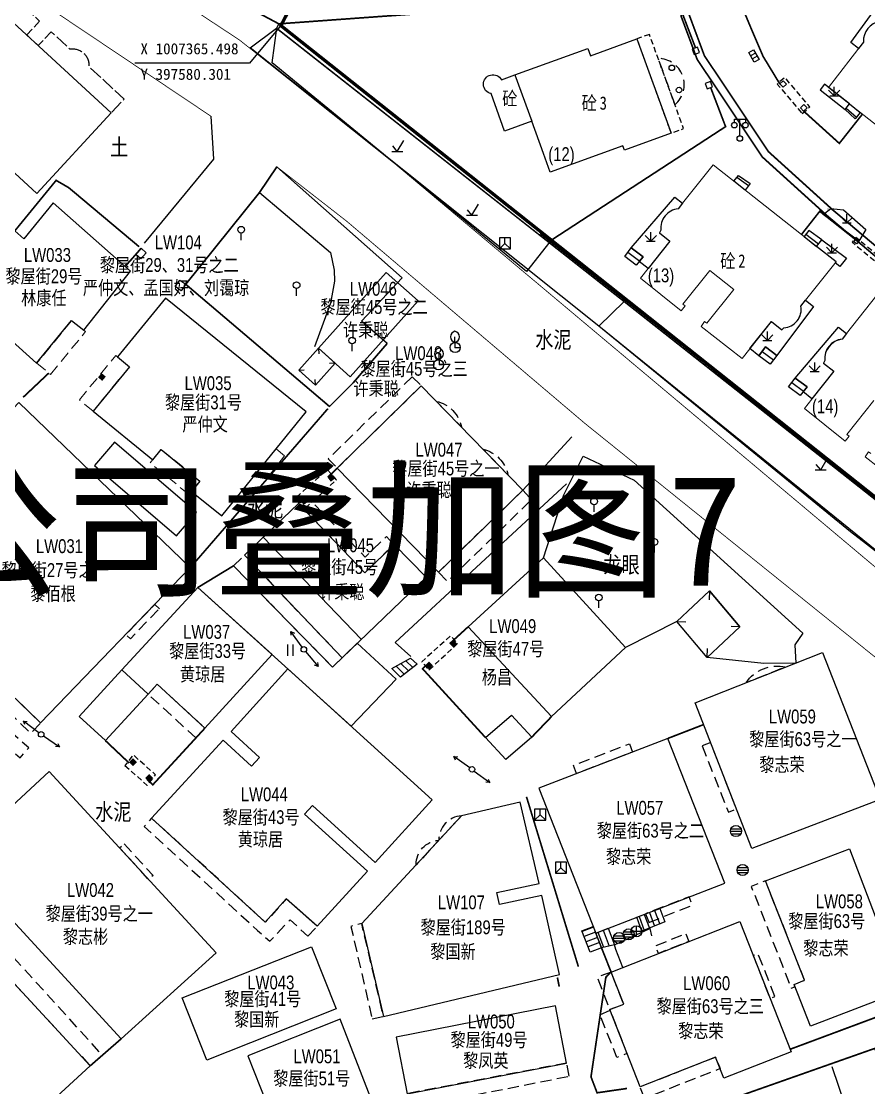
# Model space of a CAD drawing. Extents: x 396500 to 398250, y 1005980 to 1008200.
# Drawn here: x 397556.9 to 397633.3, y 1007269.7 to 1007365.9 of the extents above; entities that cross this region are included whole.
import ezdxf
from ezdxf.enums import TextEntityAlignment as Align

# ---------------------------------------------------------------- set-up
doc = ezdxf.new("R2010")
doc.units = 0
doc.header["$LTSCALE"] = 0.5
for name, pattern in [('X1', [5, 4, -1]), ('X32', [1.5, 1, -0.5]), ('X39', [3, 2.5, -0.5]), ('X5', [3, 2, -1])]:
    doc.linetypes.add(name, pattern=pattern)
doc.layers.get('0').update_dxf_attribs({"linetype": 'CONTINUOUS'})
doc.layers.add('ASSIST', color=7, linetype='CONTINUOUS', plot=False)
for name, color, linetype in [('DLDW', 11, 'CONTINUOUS'), ('DLSS', 4, 'CONTINUOUS'), ('DMTZ', 3, 'CONTINUOUS'), ('GXYZ', 2, 'CONTINUOUS'), ('JMD', 6, 'CONTINUOUS'), ('SXSS', 5, 'CONTINUOUS'), ('ZBTZ', 3, 'CONTINUOUS'), ('权属人', 160, 'CONTINUOUS'), ('用地红线', 1, 'CONTINUOUS'), ('编号', 90, 'CONTINUOUS'), ('门牌号', 1, 'CONTINUOUS')]:
    doc.layers.add(name, color=color, linetype=linetype)
doc.layers.add('绘图层', color=6, linetype='CONTINUOUS', lineweight=5)
doc.styles.add('正等线体', font='simhei.ttf')
doc.styles.add('等线体', font='simhei.ttf')
doc.styles.add('粗等线体', font='simhei.ttf')
doc.styles.add('细等线体', font='长等线体_0.TTF', dxfattribs={"width": 0.8})
doc.styles.add('黑体', font='simhei.ttf')
doc.linetypes.add('10422', pattern='A,2,[150,AAA.SHX,S=1,R=0,X=0,Y=1],2,[177,AAA.SHX,S=1,R=0,X=0,Y=0.8],1e-09', length=4)
doc.linetypes.add('1161', pattern='A,0,[149,AAA.SHX,S=0.15,R=0,X=0,Y=0],-1.6', length=1.6)
doc.linetypes.add('443', pattern='A,5,[169,AAA.SHX,S=0.83,R=0,X=0,Y=0],5', length=10)
doc.linetypes.add('444', pattern='A,4.5,[145,AAA.SHX,S=1,R=0,X=0,Y=1],4.5,-0.5,[146,AAA.SHX,S=1,R=0,X=0,Y=0],-0.5', length=10)
doc.linetypes.add('445', pattern='A,8,-0.5,[147,AAA.SHX,S=1,R=0,X=0,Y=0],-1.5', length=10)

# ---------------------------------------------------------------- blocks, each defined once
blk = doc.blocks.new('gc013b')
at = {"linetype": 'Continuous'}
blk.add_line((0.5, 0), (4, 0), dxfattribs=at)
at = {"linetype": 'Continuous', "flags": 128}
blk.add_lwpolyline([(3.39, 0.35), (4, 0), (3.39, -0.35)], dxfattribs=at)
blk = doc.blocks.new('gc170')
at = {"linetype": 'Continuous'}
blk.add_circle((0, 0), 0.5, dxfattribs=at)
blk = doc.blocks.new('gc124')
for p, q in [((-1, 1), (0, 0)), ((-0.8, 0), (0.8, 0)), ((0, 0), (0, 1.6)), ((0, 0), (1, 1))]:
    blk.add_line(p, q)
blk = doc.blocks.new('gc049')
for p, q in [((-1, 1), (-1, -1)), ((1, 1), (-1, 1)), ((-1, -1), (0, 0)), ((0, 0), (0, 1)), ((0, 0), (1, -1)), ((1, -1), (1, 1)), ((-1, -1), (1, -1))]:
    blk.add_line(p, q)
blk = doc.blocks.new('gc053')
for p, q in [((-1, 0), (1, 0)), ((-0.9, 0.43), (0.9, 0.43)), ((-0.88, -0.47), (0.88, -0.47))]:
    blk.add_line(p, q)
blk.add_circle((0, 0), 1)
blk = doc.blocks.new('gc043')
for p, q in [((-1, 0), (1, 0)), ((0, -1), (0, 1))]:
    blk.add_line(p, q)
blk.add_circle((0, 0), 1)
blk = doc.blocks.new('gc143')
for p, q in [((0, 1), (0, 2)), ((0, 1), (0, 0)), ((1, 0), (0, 0))]:
    blk.add_line(p, q)
for centre, start, end in [((0.225, 2), 102.68038, 257.31962), ((-0.225, 2), 282.68038, 77.31962)]:
    blk.add_arc(centre, 1.025, start, end)
blk = doc.blocks.new('gc097')
for p, q in [((-1, 2.9), (-1, 3.5)), ((-1, 3.5), (1, 3.5)), ((0, 0.5), (0, 3.5)), ((1, 3.5), (1, 2.9))]:
    blk.add_line(p, q)
for centre in [(-1, 2.4), (1, 2.4), (0, 0)]:
    blk.add_circle(centre, 0.5)
blk = doc.blocks.new('gc041')
for p, q in [((-1, 0.5), (1, 0.5)), ((-1, -0.5), (-1, 0.5)), ((-0.33, 0.5), (-0.33, -0.5)), ((0.33, 0.5), (0.33, -0.5)), ((1, 0.5), (1, -0.5)), ((1, -0.5), (-1, -0.5))]:
    blk.add_line(p, q)
blk = doc.blocks.new('gc325')
blk.add_line((0, 0), (0, 1.3))
blk.add_circle((0, 1.9), 0.6)
blk = doc.blocks.new('gc121')
for p, q in [((-0.5, -1), (-0.5, 1)), ((0.5, -1), (0.5, 1))]:
    blk.add_line(p, q)
blk = doc.blocks.new('gc123')
for p, q in [((0, 0), (1.2, 2)), ((-1, 0), (1, 0)), ((0, 0), (-0.8, 1))]:
    blk.add_line(p, q)
blk = doc.blocks.new('gc291')
blk.add_lwpolyline([(-0.5, -0.5), (0.5, -0.5), (0.5, 0.5), (-0.5, 0.5), (-0.5, -0.5)])
blk = doc.blocks.new('gc002')
at = {"const_width": 1}
blk.add_lwpolyline([(-0.5, 0), (0.5, 0)], dxfattribs=at)

msp = doc.modelspace()

# ---------------------------------------------------------------- linework, layer by layer
at = {"layer": 'ASSIST', "linetype": '1161', "flags": 128}
for points in [[(397611.244, 1007340.625), (397608.957, 1007338.398), (397577.521, 1007363.485), (397579.915, 1007365.279)], [(397639.407, 1007318.404), (397637.331, 1007315.43), (397608.957, 1007338.398), (397611.244, 1007340.625)]]:
    msp.add_lwpolyline(points, close=True, dxfattribs=at)
at = {"layer": 'ASSIST', "linetype": 'Continuous', "flags": 128}
for points in [[(397631.153, 1007357.926), (397631.545, 1007358.448), (397632.522, 1007357.67), (397632.068, 1007357.094)], [(397622.611, 1007351.251), (397622.151, 1007350.657), (397621.128, 1007351.463), (397621.551, 1007351.974)], [(397628.594, 1007345.584), (397629.058, 1007346.173), (397627.902, 1007347.035), (397627.472, 1007346.468)], [(397611.292, 1007344.668), (397611.869, 1007345.461), (397612.96, 1007344.663), (397612.338, 1007343.895)], [(397623.389, 1007335.733), (397623.979, 1007336.522), (397624.993, 1007335.766), (397624.417, 1007334.971)], [(397626.069, 1007332.92), (397626.648, 1007333.713), (397627.737, 1007332.915), (397627.115, 1007332.147)], [(397590.314, 1007307.523), (397591.993, 1007308.471), (397592.578, 1007307.917), (397591.089, 1007306.745)], [(397612.378, 1007285.097), (397614.448, 1007285.898), (397614.923, 1007284.673), (397612.848, 1007283.83)], [(397608.459, 1007284.262), (397609.2, 1007282.345), (397608.176, 1007281.956), (397607.434, 1007283.859)], [(397608.692, 1007283.67), (397609.802, 1007284.099), (397610.386, 1007282.593), (397609.2, 1007282.345)]]:
    msp.add_lwpolyline(points, close=True, dxfattribs=at)
at = {"layer": 'DLSS', "linetype": 'Continuous', "lineweight": 0, "const_width": 0.075, "flags": 128}
msp.add_lwpolyline([(397678.509, 1007283.78), (397638.371, 1007312.895), (397616.51, 1007331.266), (397590.666, 1007352.965), (397576.584, 1007364.19), (397554.719, 1007378.6, -0.302492), (397553.005, 1007387.883), (397556.97, 1007391.989)], format="xyb", dxfattribs=at)
at = {"layer": 'DLSS', "linetype": 'Continuous', "const_width": 0.075, "flags": 128}
for points, elevation in [([(397542.728, 1007379.8), (397544.261, 1007379.548), (397553.378, 1007371.148), (397573.992, 1007357.329)], 1.568), ([(397579.921, 1007352.779), (397586.23, 1007347.86), (397607.722, 1007329.613), (397659.803, 1007287.658), (397670.3, 1007280.876), (397674.502, 1007277.935)], 3.427)]:
    msp.add_lwpolyline(points, dxfattribs=dict(at, elevation=elevation))
at = {"layer": 'DMTZ', "linetype": '10422', "lineweight": 0}
msp.add_lwpolyline([(397680.243, 1007286.327), (397579.934, 1007365.27), (397580.119, 1007365.659)], dxfattribs=at)
at = {"layer": 'DMTZ', "linetype": '10422'}
msp.add_lwpolyline([(397592.009, 1007308.594), (397590.588, 1007309.858), (397606.044, 1007324.189)], dxfattribs=at)
at = {"layer": 'DMTZ', "linetype": '10422', "flags": 128}
msp.add_lwpolyline([(397611.136, 1007280.573), (397610.506, 1007282.173), (397610.386, 1007282.593), (397613.545, 1007284.07), (397613.718, 1007283.427)], dxfattribs=at)
at = {"layer": 'JMD', "linetype": 'Continuous'}
for p, q in [((397631.244, 1007358.048), (397632.174, 1007357.229)), ((397631.545, 1007358.448), (397632.522, 1007357.67)), ((397622.151, 1007350.657), (397621.128, 1007351.463)), ((397622.457, 1007351.053), (397621.41, 1007351.803)), ((397629.058, 1007346.173), (397627.902, 1007347.035)), ((397628.749, 1007345.781), (397627.615, 1007346.657)), ((397611.869, 1007345.461), (397612.96, 1007344.663)), ((397611.575, 1007345.057), (397612.643, 1007344.272)), ((397623.979, 1007336.522), (397624.993, 1007335.766)), ((397583.678, 1007336.41), (397583.705, 1007335.911)), ((397623.68, 1007336.122), (397624.701, 1007335.363)), ((397585.191, 1007335.057), (397584.692, 1007335.029)), ((397581.904, 1007334.427), (397582.404, 1007334.455)), ((397583.418, 1007333.074), (397583.39, 1007333.573)), ((397626.648, 1007333.713), (397627.737, 1007332.915)), ((397626.353, 1007333.309), (397627.421, 1007332.524)), ((397618.95, 1007314.531, 1.546), (397618.901, 1007313.733, 1.546)), ((397615.998, 1007311.771, 1.546), (397616.797, 1007311.723, 1.546)), ((397621.673, 1007311.277, 1.546), (397620.875, 1007311.326, 1.546)), ((397618.722, 1007308.517, 1.546), (397618.77, 1007309.315, 1.546)), ((397590.687, 1007307.733), (397591.42, 1007307.005)), ((397591.122, 1007307.979), (397591.806, 1007307.309)), ((397591.558, 1007308.225), (397592.192, 1007307.613)), ((397591.993, 1007308.471), (397592.578, 1007307.917)), ((397613.516, 1007285.537), (397613.988, 1007284.293)), ((397613.982, 1007285.718), (397614.456, 1007284.483)), ((397614.448, 1007285.898), (397614.923, 1007284.673)), ((397612.583, 1007285.176), (397613.054, 1007283.914)), ((397613.05, 1007285.357), (397613.521, 1007284.103)), ((397608.479, 1007284.21), (397607.454, 1007283.807)), ((397608.659, 1007283.744), (397607.634, 1007283.345)), ((397608.87, 1007283.738), (397609.389, 1007282.384)), ((397609.336, 1007283.919), (397609.887, 1007282.488)), ((397609.802, 1007284.099), (397610.386, 1007282.593)), ((397608.839, 1007283.278), (397607.815, 1007282.882)), ((397609.019, 1007282.811), (397607.996, 1007282.419)), ((397609.2, 1007282.345), (397608.176, 1007281.956))]:
    msp.add_line(p, q, dxfattribs=at)
at = {"layer": 'JMD', "color": 6, "linetype": '443', "const_width": 0.15, "flags": 128}
for points in [[(397621.412, 1007378.9), (397620.903, 1007376.59), (397621.146, 1007371.039), (397621.598, 1007368.705), (397622.078, 1007366.707), (397622.79, 1007365), (397623.767, 1007362.725), (397625.273, 1007360.242)], [(397580.119, 1007365.659), (397615.858, 1007368.252), (397616.794, 1007369.311), (397616.061, 1007376.823)], [(397617.677, 1007363.487), (397615.858, 1007368.252)], [(397577.631, 1007366.981), (397580.117, 1007365.659)], [(397604.514, 1007346.045), (397620.386, 1007356.39), (397619.038, 1007359.921)], [(397627.421, 1007357.789), (397630.639, 1007354.879), (397632.726, 1007357.525)], [(397567.516, 1007345.563), (397561.174, 1007350.886), (397560.037, 1007351.544), (397556.315, 1007346.99)], [(397632.094, 1007346.207), (397628.875, 1007348.756), (397627.226, 1007346.662)], [(397566.26, 1007343.781), (397567.712, 1007345.423)], [(397584.693, 1007331.146), (397571.719, 1007342.176)], [(397557.058, 1007331.976), (397559.387, 1007334.175)], [(397572.133, 1007316.619), (397584.538, 1007330.963)], [(397582.21, 1007322.722), (397581.878, 1007322.409)], [(397597.174, 1007311.282), (397595.524, 1007309.771)], [(397593.698, 1007308.106), (397593.076, 1007307.498), (397598.751, 1007301.29)], [(397602.925, 1007301.346), (397604.689, 1007303.184)], [(397568.211, 1007297.541), (397568.756, 1007297.041), (397573.453, 1007302.151)], [(397564.481, 1007301.021), (397566.612, 1007299.006)], [(397644.969, 1007297.052), (397645.27, 1007297.525), (397643.296, 1007299.346), (397638.274, 1007293.454), (397638.848, 1007277.903), (397626.196, 1007273.187)], [(397605.389, 1007278.842), (397605.225, 1007279.664)], [(397634.32, 1007272.2), (397633.826, 1007273.265), (397614.977, 1007266.624), (397615.514, 1007263.486)]]:
    msp.add_lwpolyline(points, dxfattribs=at)
at = {"layer": 'JMD', "linetype": 'X39', "flags": 128}
msp.add_lwpolyline([(397550.82, 1007370.724), (397551.973, 1007371.974), (397555.14, 1007369.051, -0.486579), (397556.867, 1007367.457), (397558.55, 1007365.904), (397557.397, 1007364.654), (397558.433, 1007363.698), (397559.586, 1007364.948), (397561.269, 1007363.394, -0.486579), (397562.996, 1007361.801), (397566.163, 1007358.878), (397565.01, 1007357.628)], format="xyb", dxfattribs=at)
at = {"layer": 'JMD', "linetype": 'Continuous', "flags": 128}
for points in [[(397558.296, 1007350.353), (397565.01, 1007357.628), (397550.82, 1007370.724), (397544.106, 1007363.449)], [(397627.433, 1007358.385), (397627.129, 1007358.096), (397627.421, 1007357.789), (397627.725, 1007358.078)], [(397558.284, 1007335.066), (397561.411, 1007338.893), (397562.524, 1007338.041), (397566.755, 1007343.342), (397559.786, 1007349.527), (397557.126, 1007346.273), (397556.302, 1007347.002), (397554.465, 1007344.754), (397555.29, 1007344.026), (397552.332, 1007340.404)], [(397631.933, 1007346.016), (397632.139, 1007346.261), (397632.384, 1007346.055), (397632.178, 1007345.81)], [(397574.961, 1007321.304), (397582.572, 1007330.663), (397569.908, 1007340.932), (397565.563, 1007335.622), (397566.645, 1007334.736), (397563.381, 1007330.745), (397568.754, 1007326.35), (397569.511, 1007327.281), (397572.995, 1007324.433), (397572.238, 1007323.501)], [(397565.308, 1007327.927), (397563.509, 1007325.835), (397570.881, 1007319.497), (397572.68, 1007321.589)], [(397593.391, 1007315.777), (397590.503, 1007318.695), (397587.864, 1007316.165), (397581.878, 1007322.409), (397577.01, 1007317.742), (397585.812, 1007308.497)], [(397611.355, 1007309.418), (397603.966, 1007317.518), (397597.174, 1007311.282), (397604.688, 1007303.183)], [(397573.453, 1007302.151), (397579.521, 1007308.778), (397572.827, 1007314.817), (397565.972, 1007307.397), (397568.332, 1007305.21), (397569.155, 1007306.1)], [(397589.54, 1007276.154), (397605.423, 1007279.932), (397603.808, 1007287.065), (397599.995, 1007286.246), (397599.765, 1007287.315), (397603.578, 1007288.134), (397601.883, 1007295.465), (397596.573, 1007294.237), (397587.585, 1007284.527)], [(397628.038, 1007275.265), (397626.555, 1007279.036), (397627.51, 1007279.411), (397623.983, 1007288.383), (397631.544, 1007291.274), (397636.437, 1007278.475)], [(397611.209, 1007277.25), (397610.067, 1007280.152), (397621.667, 1007284.719), (397626.288, 1007272.955), (397620.238, 1007270.578), (397619.488, 1007272.486), (397612.677, 1007269.811), (397609.937, 1007276.787)], [(397571.407, 1007277.828), (397583.047, 1007282.438), (397585.27, 1007276.823), (397573.63, 1007272.214)], [(397606.052, 1007271.945), (397605.041, 1007277.101), (397590.689, 1007274.285), (397591.689, 1007269.186)], [(397585.639, 1007275.894), (397577.325, 1007272.602), (397581.321, 1007262.509), (397589.598, 1007265.693)]]:
    msp.add_lwpolyline(points, close=True, dxfattribs=at)
at = {"layer": 'JMD', "linetype": 'Continuous', "lineweight": 0}
for points in [[(397641.791, 1007365.752), (397641.445, 1007365.363), (397641.248, 1007365.517), (397638.852, 1007362.44), (397641.022, 1007360.75), (397643.417, 1007363.828), (397643.221, 1007363.981), (397643.507, 1007364.429), (397647.265, 1007361.495), (397644.638, 1007358.136), (397645.58, 1007357.399), (397645.461, 1007357.173, -0.448961), (397643.912, 1007355.223), (397640.715, 1007351.224), (397629.676, 1007359.93), (397632.817, 1007364.02, -0.375419), (397634.3, 1007365.886), (397634.491, 1007366.058), (397635.434, 1007365.321), (397638.078, 1007368.695)], [(397619.255, 1007352.938), (397630.347, 1007344.205), (397627.602, 1007340.747), (397627.172, 1007340.205, -0.448961), (397625.639, 1007338.241), (397625.448, 1007338.072), (397624.51, 1007338.816), (397621.87, 1007335.489), (397618.181, 1007338.367), (397618.495, 1007338.822), (397618.69, 1007338.667), (397621.12, 1007341.717), (397618.969, 1007343.43), (397616.539, 1007340.379), (397616.735, 1007340.224), (397616.386, 1007339.785), (397612.706, 1007342.714), (397615.365, 1007346.076), (397614.428, 1007346.821), (397614.549, 1007347.046, -0.414558), (397616.115, 1007348.985), (397616.507, 1007349.483)]]:
    msp.add_lwpolyline(points, format="xyb", close=True, dxfattribs=at)
at = {"layer": 'JMD', "linetype": '444', "flags": 128}
for points in [[(397604.556, 1007346.012), (397602.437, 1007343.317), (397579.511, 1007362.131), (397579.934, 1007365.27), (397580.117, 1007365.659)], [(397680.243, 1007286.327), (397677.95, 1007288.291), (397658.692, 1007303.437), (397603.669, 1007346.709)], [(397603.966, 1007317.518), (397605.805, 1007323.195)]]:
    msp.add_lwpolyline(points, dxfattribs=at)
at = {"layer": 'JMD', "linetype": 'X32', "flags": 128}
for points in [[(397613.519, 1007364.703), (397612.391, 1007364.294), (397615.468, 1007355.799), (397616.596, 1007356.208)], [(397627.293, 1007357.563), (397627.994, 1007358.16), (397625.729, 1007360.824), (397625.027, 1007360.227)], [(397633.947, 1007344.183), (397634.293, 1007344.6), (397632.136, 1007346.393), (397631.79, 1007345.976)], [(397582.517, 1007322.002), (397585.317, 1007324.548), (397584.49, 1007325.463), (397581.671, 1007322.941)], [(397593.649, 1007307.407), (397596.233, 1007309.771), (397595.59, 1007310.477), (397592.997, 1007308.124)], [(397566.242, 1007298.783), (397568.251, 1007296.985), (397568.998, 1007297.939), (397566.989, 1007299.737)]]:
    msp.add_lwpolyline(points, close=True, dxfattribs=at)
at = {"layer": 'JMD', "linetype": 'Continuous', "flags": 128}
msp.add_lwpolyline([(397603.967, 1007353.971), (397602.915, 1007356.875), (397600.47, 1007355.99), (397599.245, 1007359.371, -1.584751), (397600.179, 1007360.61), (397601.401, 1007361.053), (397607.957, 1007363.428), (397608.194, 1007362.774), (397612.391, 1007364.294), (397615.468, 1007355.799), (397611.271, 1007354.281), (397611.135, 1007354.657), (397604.579, 1007352.282)], format="xyb", close=True, dxfattribs=at)
at = {"layer": 'JMD', "linetype": 'X5', "flags": 128}
for points in [[(397615.813, 1007358.37, 0.699816), (397614.302, 1007362.54)], [(397598.523, 1007327.297, -0.296442), (397600.765, 1007324.99)], [(397622.226, 1007306.247, -0.309463), (397625.813, 1007307.662)], [(397596.573, 1007294.237, 0.40045), (397594.536, 1007292.036)], [(397592.498, 1007289.834, -0.401442), (397594.536, 1007292.036)]]:
    msp.add_lwpolyline(points, format="xyb", close=True, dxfattribs=at)
at = {"layer": 'JMD', "linetype": 'Continuous', "flags": 128}
for points in [[(397601.401, 1007361.053), (397602.915, 1007356.875)], [(397631.153, 1007357.926), (397631.545, 1007358.448)], [(397632.522, 1007357.67), (397632.068, 1007357.094)], [(397621.128, 1007351.463), (397621.551, 1007351.974)], [(397622.611, 1007351.251), (397622.151, 1007350.657)], [(397627.902, 1007347.035), (397627.472, 1007346.468)], [(397628.594, 1007345.584), (397629.058, 1007346.173)], [(397611.292, 1007344.668), (397611.869, 1007345.461)], [(397612.96, 1007344.663), (397612.338, 1007343.895)], [(397623.389, 1007335.733), (397623.979, 1007336.522)], [(397624.993, 1007335.766), (397624.417, 1007334.971)], [(397626.069, 1007332.92), (397626.648, 1007333.713)], [(397627.737, 1007332.915), (397627.115, 1007332.147)], [(397578.699, 1007319.362), (397587.541, 1007310.158)], [(397590.314, 1007307.523), (397591.993, 1007308.471)], [(397592.578, 1007307.917), (397591.089, 1007306.745)], [(397612.378, 1007285.097), (397614.448, 1007285.898)], [(397614.923, 1007284.673), (397612.848, 1007283.83)], [(397608.176, 1007281.956), (397607.434, 1007283.859)], [(397608.459, 1007284.262), (397609.2, 1007282.345)], [(397608.692, 1007283.67), (397609.802, 1007284.099)], [(397610.386, 1007282.593), (397609.2, 1007282.345)]]:
    msp.add_lwpolyline(points, dxfattribs=at)
for points, elevation in [([(397625.577, 1007360.531), (397625.273, 1007360.242), (397625.565, 1007359.935), (397625.869, 1007360.224)], 23.073), ([(397589.79, 1007343.246), (397592.667, 1007340.673), (397586.555, 1007333.837), (397583.678, 1007336.41)], 1.546), ([(397583.678, 1007336.41), (397581.904, 1007334.427), (397583.418, 1007333.074), (397585.191, 1007335.057)], 1.546), ([(397585.385, 1007325.599), (397592.955, 1007333.026), (397602.106, 1007323.61), (397594.501, 1007316.219)], 1.546), ([(397556.682, 1007331.518), (397552.497, 1007327.104), (397555.277, 1007324.371), (397553.622, 1007322.572), (397554.112, 1007322.053), (397546.663, 1007314.174), (397558.639, 1007302.626), (397572.133, 1007316.619)], 2.84), ([(397615.998, 1007311.771), (397618.95, 1007314.531), (397621.673, 1007311.277), (397618.722, 1007308.517)], 1.546), ([(397617.654, 1007304.443), (397629.128, 1007308.971), (397634.319, 1007295.727), (397622.753, 1007291.285)], 4.828), ([(397583.573, 1007284.276), (397580.789, 1007286.752), (397578.893, 1007284.658), (397568.643, 1007294.039), (397575.104, 1007301.064), (397577.665, 1007298.728), (397578.381, 1007299.513), (397575.81, 1007301.858), (397580.936, 1007307.5), (397593.939, 1007295.684), (397588.798, 1007290.026), (397583.137, 1007295.171), (397582.431, 1007294.394), (397588.092, 1007289.249)], 2.821), ([(397615.182, 1007301.221), (397603.546, 1007296.749), (397608.692, 1007283.67), (397620.307, 1007288.167)], 1.546), ([(397550.952, 1007290.405), (397565.913, 1007274.141), (397574.453, 1007281.899), (397559.426, 1007298.235)], 1.546), ([(397533.672, 1007281.339), (397538.932, 1007275.633), (397540.09, 1007276.692), (397546.556, 1007269.781), (397547.464, 1007270.585), (397554.076, 1007263.392), (397563.113, 1007271.698), (397544.803, 1007291.519)], 1.546)]:
    msp.add_lwpolyline(points, close=True, dxfattribs=dict(at, elevation=elevation))
at = {"layer": 'JMD', "linetype": '445', "flags": 128}
for points in [[(397571.719, 1007342.176), (397578.381, 1007350.438), (397584.758, 1007345.027), (397585.09, 1007343.46), (397585.119, 1007342.462), (397584.761, 1007340.481), (397583.333, 1007336.525)], [(397639.435, 1007318.44), (397637.331, 1007315.43), (397633.092, 1007318.731), (397631.639, 1007319.862), (397621.45, 1007328.189), (397608.957, 1007338.398), (397611.244, 1007340.625)]]:
    msp.add_lwpolyline(points, dxfattribs=at)
at = {"layer": 'JMD', "linetype": 'Continuous'}
for points in [[(397567.712, 1007345.423), (397568.149, 1007345.006), (397567.686, 1007344.482), (397567.233, 1007344.858)], [(397571.178, 1007342.534), (397571.719, 1007342.176), (397571.323, 1007341.573), (397570.776, 1007341.962)], [(397564.481, 1007301.021), (397562.122, 1007303.208), (397565.972, 1007307.397), (397568.332, 1007305.21)], [(397602.925, 1007301.346), (397600.579, 1007299.324), (397598.751, 1007301.29), (397601.097, 1007303.311)]]:
    msp.add_lwpolyline(points, close=True, dxfattribs=at)
at = {"layer": 'JMD', "linetype": 'Continuous', "lineweight": 0}
msp.add_lwpolyline([(397633.746, 1007331.682), (397631.318, 1007328.631), (397631.513, 1007328.476), (397631.164, 1007328.037), (397627.485, 1007330.966), (397630.143, 1007334.329), (397629.207, 1007335.073), (397629.328, 1007335.297, -0.377258), (397630.893, 1007337.237), (397631.285, 1007337.735), (397634.033, 1007341.19)], format="xyb", dxfattribs=at)
at = {"layer": 'JMD', "linetype": 'X5', "lineweight": 0}
for points in [[(397562.695, 1007337.909), (397561.43, 1007338.889), (397558.303, 1007335.061), (397559.541, 1007334.048)], [(397565.408, 1007335.749), (397566.645, 1007334.736), (397563.381, 1007330.745), (397562.141, 1007331.757)], [(397568.524, 1007326.068), (397569.511, 1007327.281), (397572.995, 1007324.433), (397572.008, 1007323.22)], [(397579.863, 1007327.332), (397580.632, 1007326.707), (397579.025, 1007324.649), (397578.216, 1007325.306)], [(397573.453, 1007302.151), (397572.642, 1007301.267), (397568.332, 1007305.21), (397569.155, 1007306.1)]]:
    msp.add_lwpolyline(points, close=True, dxfattribs=at)
at = {"layer": 'JMD', "linetype": 'X5', "flags": 128}
for points, elevation in [([(397592.129, 1007333.834), (397592.955, 1007333.026), (397585.385, 1007325.599), (397584.576, 1007326.424)], 4.245), ([(397594.501, 1007316.219), (397602.106, 1007323.61), (397602.909, 1007322.757), (397595.304, 1007315.366)], 1.546), ([(397539.946, 1007315.698), (397539.169, 1007314.793), (397556.792, 1007299.484), (397557.573, 1007300.384)], 3.747), ([(397545.774, 1007313.233), (397546.663, 1007314.174), (397558.639, 1007302.626), (397557.741, 1007301.694)], 1.546), ([(397569.347, 1007312.918), (397568.941, 1007313.309), (397566.328, 1007310.599), (397566.733, 1007310.208)], 2.84), ([(397618.267, 1007300.558), (397620.636, 1007294.58), (397621.366, 1007294.863), (397619.043, 1007300.859)], 5.845), ([(397611.714, 1007300.726), (397611.994, 1007299.996), (397606.961, 1007298.062), (397606.681, 1007298.792)], 3.968), ([(397582.736, 1007283.393), (397583.573, 1007284.276), (397580.789, 1007286.752), (397578.893, 1007284.658), (397568.643, 1007294.039), (397567.978, 1007293.285), (397578.2, 1007283.901), (397579.293, 1007282.924), (397581.134, 1007284.861)], 4.418), ([(397547.019, 1007291.183), (397545.99, 1007290.233), (397563.113, 1007271.698), (397564.206, 1007272.652), (397547.222, 1007291.368)], 14.297), ([(397566.162, 1007291.719), (397568.771, 1007288.854), (397568.384, 1007288.497), (397565.76, 1007291.349)], 3.966), ([(397626.302, 1007278.696), (397626.637, 1007278.828), (397626.555, 1007279.036), (397627.51, 1007279.411), (397623.983, 1007288.383), (397622.693, 1007287.876)], 8.372), ([(397613.472, 1007284.623), (397617.383, 1007286.187), (397617.098, 1007286.924), (397613.17, 1007285.403)], 7.458), ([(397588.521, 1007275.944), (397589.54, 1007276.154), (397587.585, 1007284.527), (397586.609, 1007284.275)], 5.928), ([(397616.796, 1007283.607), (397617.071, 1007282.909), (397614.339, 1007281.834), (397614.064, 1007282.532)], 7.655), ([(397624.838, 1007277.955), (397623.311, 1007281.811), (397622.876, 1007281.64), (397624.392, 1007277.78)], 8.328), ([(397610.067, 1007280.152), (397608.821, 1007279.706), (397609.937, 1007276.787), (397611.209, 1007277.25)], 6.383), ([(397609.061, 1007276.294), (397609.974, 1007276.704), (397611.498, 1007272.812), (397610.596, 1007272.458)], 8.001), ([(397613.089, 1007268.766), (397612.677, 1007269.811), (397619.488, 1007272.486), (397619.899, 1007271.441)], 8.566)]:
    msp.add_lwpolyline(points, close=True, dxfattribs=dict(at, elevation=elevation))
at = {"layer": 'JMD', "linetype": 'X5', "elevation": 1.546, "flags": 128}
msp.add_lwpolyline([(397594.324, 1007331.617, -0.298818), (397596.57, 1007329.306)], format="xyb", close=True, dxfattribs=at)
at = {"layer": 'JMD', "linetype": '444', "flags": 128}
for points, elevation in [([(397606.529, 1007328.412), (397602.106, 1007323.61)], 4.939), ([(397607.542, 1007326.685), (397612.149, 1007324.503), (397627.354, 1007310.699), (397626.624, 1007309.662), (397626.713, 1007308.018)], 6.245)]:
    msp.add_lwpolyline(points, dxfattribs=dict(at, elevation=elevation))
at = {"layer": 'JMD', "linetype": 'Continuous', "lineweight": 0}
msp.add_lwpolyline([(397636.649, 1007323.741), (397632.959, 1007326.619), (397633.273, 1007327.074), (397633.468, 1007326.918)], dxfattribs=at)
at = {"layer": 'JMD', "color": 6, "linetype": '443', "const_width": 0.15, "flags": 128}
for points, elevation in [([(397585.385, 1007325.599), (397584.526, 1007324.769)], 1.546), ([(397607.116, 1007280.64), (397602.437, 1007295.959)], 1.546), ([(397609.2, 1007282.345), (397610.067, 1007280.152)], 5.707), ([(397610.059, 1007280.149), (397609.591, 1007279.677), (397608.252, 1007270.703), (397608.803, 1007269.264), (397611.503, 1007269.657)], 1.327), ([(397563.113, 1007271.698), (397565.913, 1007274.141)], 1.546)]:
    msp.add_lwpolyline(points, dxfattribs=dict(at, elevation=elevation))
at = {"layer": 'JMD', "linetype": 'X5', "flags": 128}
msp.add_lwpolyline([(397582.6, 1007323.101), (397581.878, 1007322.409), (397587.864, 1007316.165), (397590.503, 1007318.695), (397589.811, 1007319.417), (397587.894, 1007317.578)], close=True, dxfattribs=at)
at = {"layer": 'JMD', "linetype": 'X5'}
for points in [[(397577.01, 1007317.742), (397585.812, 1007308.497), (397584.955, 1007307.658), (397576.027, 1007316.78)], [(397591.689, 1007269.186), (397591.942, 1007267.914), (397606.287, 1007270.762), (397606.052, 1007271.945)]]:
    msp.add_lwpolyline(points, close=True, dxfattribs=at)
at = {"layer": 'JMD', "linetype": '443', "const_width": 0.15, "elevation": 1.546, "flags": 128}
msp.add_lwpolyline([(397615.182, 1007301.221), (397618.417, 1007302.474)], dxfattribs=at)
at = {"layer": 'SXSS', "linetype": 'X1', "lineweight": 0, "const_width": 0.15}
for points in [[(397691.726, 1007299.03), (397689.472, 1007301.401), (397683.026, 1007306.012), (397673.942, 1007312.787), (397667.989, 1007317.769), (397659.172, 1007324.499), (397653.243, 1007329.419), (397643.851, 1007336.445), (397638.168, 1007341.095), (397629.556, 1007348.343), (397623.7, 1007353.651), (397617.823, 1007362.458), (397616.393, 1007366.3), (397615.195, 1007376.847), (397615.066, 1007380.917), (397618.527, 1007392.292), (397619.927, 1007396.012), (397620.895, 1007398.914)], [(397692.252, 1007299.531), (397689.95, 1007301.951), (397683.454, 1007306.598), (397674.392, 1007313.357), (397668.443, 1007318.336), (397659.625, 1007325.067), (397653.692, 1007329.989), (397644.298, 1007337.017), (397638.631, 1007341.654), (397630.033, 1007348.891), (397624.254, 1007354.129), (397618.473, 1007362.79), (397617.104, 1007366.47), (397615.919, 1007376.901), (397615.795, 1007380.82), (397619.215, 1007392.058), (397620.611, 1007395.769), (397621.546, 1007398.574)]]:
    msp.add_lwpolyline(points, dxfattribs=at)
at = {"layer": 'ZBTZ', "linetype": '1161'}
for points in [[(397635.212, 1007368.863), (397636.243, 1007367.992), (397636.563, 1007368.46), (397637.381, 1007367.82), (397635.434, 1007365.321), (397634.491, 1007366.058), (397634.3, 1007365.886, 0.375419), (397632.817, 1007364.02), (397632.365, 1007363.432), (397631.678, 1007363.97)], [(397615.798, 1007350.044), (397616.507, 1007349.483), (397616.115, 1007348.985, 0.414558), (397614.549, 1007347.046), (397614.428, 1007346.821), (397615.365, 1007346.076), (397613.393, 1007343.598), (397612.604, 1007344.224), (397612.96, 1007344.663), (397611.869, 1007345.461)], [(397627.172, 1007340.205), (397627.602, 1007340.747), (397628.311, 1007340.184), (397624.993, 1007335.766), (397623.979, 1007336.522), (397623.389, 1007335.733), (397622.576, 1007336.379), (397624.51, 1007338.816), (397625.448, 1007338.072), (397625.639, 1007338.241, 0.448961)], [(397630.577, 1007338.297), (397631.285, 1007337.735), (397630.893, 1007337.237, 0.412699), (397629.328, 1007335.297), (397629.207, 1007335.073), (397630.143, 1007334.329), (397628.171, 1007331.849), (397627.357, 1007332.495), (397627.737, 1007332.915), (397626.648, 1007333.713)]]:
    msp.add_lwpolyline(points, format="xyb", close=True, dxfattribs=at)
for points in [[(397631.153, 1007357.926), (397631.545, 1007358.448), (397629.308, 1007360.209), (397628.924, 1007359.721)], [(397630.696, 1007343.781), (397630.276, 1007344.114), (397630.347, 1007344.205), (397628.594, 1007345.584), (397629.058, 1007346.173), (397631.285, 1007344.53)]]:
    msp.add_lwpolyline(points, close=True, dxfattribs=at)
at = {"layer": 'ZBTZ', "linetype": '1161', "flags": 128}
for points in [[(397573.992, 1007357.329), (397574.218, 1007353.449), (397567.971, 1007345.867)], [(397578.381, 1007350.438), (397579.921, 1007352.779)], [(397576.027, 1007316.78), (397572.827, 1007314.817)], [(397586.645, 1007302.312), (397590.688, 1007306.572), (397587.164, 1007309.796)], [(397632.294, 1007264.781), (397629.982, 1007271.593)]]:
    msp.add_lwpolyline(points, dxfattribs=at)
for points in [[(397571.719, 1007342.176), (397584.693, 1007331.146), (397586.819, 1007333.296), (397589.891, 1007336.825), (397587.574, 1007338.839), (397591.243, 1007342.742), (397579.921, 1007352.779), (397578.381, 1007350.438)], [(397603.966, 1007317.518), (397605.805, 1007323.195), (397607.542, 1007326.685), (397612.149, 1007324.503), (397627.354, 1007310.699), (397626.624, 1007309.662), (397626.713, 1007308.018), (397623.845, 1007307.985), (397618.722, 1007308.517), (397621.673, 1007311.277), (397618.95, 1007314.531), (397615.998, 1007311.771), (397611.355, 1007309.418)]]:
    msp.add_lwpolyline(points, close=True, dxfattribs=at)
at = {"layer": 'ZBTZ', "linetype": '1161', "elevation": 23.087, "flags": 128}
msp.add_lwpolyline([(397629.189, 1007348.476), (397629.888, 1007349.013), (397631, 1007348.889), (397633.017, 1007347.117), (397632.384, 1007346.055)], close=True, dxfattribs=at)
at = {"layer": 'ZBTZ', "linetype": '1161', "flags": 128}
for points, elevation in [([(397629.636, 1007348.949), (397629.597, 1007348.939)], 23.087), ([(397589.891, 1007336.825), (397586.819, 1007333.296)], 1.546)]:
    msp.add_lwpolyline(points, dxfattribs=dict(at, elevation=elevation))
at = {"layer": 'ZBTZ', "linetype": 'Continuous', "flags": 128}
msp.add_lwpolyline([(397590.688, 1007306.572), (397586.645, 1007302.312), (397572.827, 1007314.817), (397576.027, 1007316.78), (397584.955, 1007307.658), (397587.164, 1007309.796)], close=True, dxfattribs=at)
at = {"layer": 'ZBTZ', "linetype": '1161'}
for centre in [(397596.005, 1007336.474, 4.686), (397594.513, 1007334.917, 4.665)]:
    msp.add_circle(centre, 0.458, dxfattribs=at)
at = {"layer": '用地红线', "linetype": 'Continuous', "const_width": 0.3, "flags": 128}
msp.add_lwpolyline([(396896.967, 1006409.306, -0.090189), (397228.694, 1007024.028), (397387.801, 1007222.911), (397401.305, 1007212.108), (397426.328, 1007243.385), (397412.824, 1007254.188), (397549.486, 1007427.159), (397597.059, 1007408.487), (397590.114, 1007392.957), (397593.63, 1007391.179), (397580.301, 1007365.498), (397677.782, 1007288.139), (397658.983, 1007180.178), (397680.098, 1007163.581), (397691.215, 1007135.064, -0.057003), (397648.052, 1007084.953), (397357.499, 1006816.503, 0.141668), (397271.322, 1006673.857), (397185.657, 1006354.399)], format="xyb", dxfattribs=at)
at = {"layer": '用地红线', "linetype": 'Continuous', "flags": 128}
msp.add_lwpolyline([(397580.301, 1007365.498), (397577.474, 1007362.114), (397567.14, 1007362.114)], dxfattribs=at)

# ---------------------------------------------------------------- block references
at = {"layer": 'DLDW', "linetype": 'Continuous', "xscale": 0.5, "yscale": 0.5}
msp.add_blockref('gc097', (397621.675, 1007355.319), dxfattribs=at)
at = {"layer": 'GXYZ', "xscale": 0.5, "yscale": 0.5, "zscale": 0.5, "rotation": 299.2759734912381}
msp.add_blockref('gc041', (397622.939, 1007362.757), dxfattribs=at)
at = {"layer": 'GXYZ', "linetype": 'Continuous'}
for name, p, xscale, yscale in [('gc049', (397600.492, 1007345.862, 4.497), 0.4999999999943029, 0.4999999999919029), ('gc170', (397582.371, 1007309.247), 0.5, 0.5), ('gc170', (397597.528, 1007298.432), 0.5, 0.5), ('gc049', (397603.672, 1007294.339, 3.523), 0.4999999999943029, 0.4999999999919029), ('gc049', (397605.539, 1007289.555, 3.477), 0.4999999999943029, 0.4999999999919029), ('gc053', (397610.786, 1007283.218, 5.082), 0.4999999999943029, 0.4999999999919029), ('gc053', (397611.656, 1007283.556, 5.089), 0.4999999999943029, 0.4999999999919029), ('gc043', (397612.351, 1007283.825, 5.105), 0.4999999999943029, 0.4999999999919029)]:
    msp.add_blockref(name, p, dxfattribs=dict(at, xscale=xscale, yscale=yscale))
for p, xscale, yscale, rotation in [((397582.371, 1007309.247), 0.5, 0.5, 125.7636074956082), ((397582.371, 1007309.247), 0.4999999999866763, 0.5000000000044649, 309.8600706216831), ((397597.528, 1007298.432), 0.5, 0.5, 144.4907791942372), ((397597.528, 1007298.432), 0.4999999999999999, 0.5, 323.2724111734691)]:
    msp.add_blockref('gc013b', p, dxfattribs=dict(at, xscale=xscale, yscale=yscale, rotation=rotation))
at = {"layer": 'GXYZ', "linetype": 'X5', "yscale": 0.4999999999919029}
for xscale, rotation in [(0.4999999999897445, 142.9830039528983), (0.5000000000171605, 325.3554517317442)]:
    msp.add_blockref('gc013b', (397558.689, 1007301.585, 2.642), dxfattribs=dict(at, xscale=xscale, rotation=rotation))
at = {"layer": 'GXYZ', "linetype": 'X5', "xscale": 0.4999999999943029, "yscale": 0.4999999999919029}
for name, p in [('gc170', (397558.689, 1007301.585, 2.642)), ('gc053', (397621.316, 1007292.864, 6.529)), ('gc053', (397621.916, 1007289.352, 6.503))]:
    msp.add_blockref(name, p, dxfattribs=at)
at = {"layer": 'JMD', "linetype": 'Continuous', "yscale": 0.5, "zscale": 0.5}
for name, p, xscale, rotation in [('gc291', (397617.698, 1007363.228), 0.5, 290.8930131939242), ('gc291', (397618.882, 1007360.129), 0.5, 110.8930131939242), ('gc002', (397564.166, 1007333.814), 0.5, 230.0514627334068), ('gc002', (397584.848, 1007324.717), 0.4999999999999999, 217.4072801034624), ('gc002', (397582.403, 1007322.618), 0.5000000000000001, 217.4072801034624), ('gc002', (397595.827, 1007309.78), 0.5, 225.0034409231245), ('gc002', (397593.638, 1007307.806), 0.5, 225.0034409231245), ('gc002', (397566.965, 1007299.08), 0.4999999999999999, 314.9979488693633), ('gc002', (397568.42, 1007297.665), 0.5, 314.9979488693633)]:
    msp.add_blockref(name, p, dxfattribs=dict(at, xscale=xscale, rotation=rotation))
at = {"layer": 'JMD', "linetype": 'X5', "xscale": 0.5, "yscale": 0.5}
for p in [(397615.536, 1007361.69), (397616.193, 1007359.695)]:
    msp.add_blockref('gc170', p, dxfattribs=at)
at = {"layer": 'ZBTZ', "linetype": 'Continuous', "xscale": 0.5, "yscale": 0.5}
for name, p in [('gc124', (397630.172, 1007359.18)), ('gc123', (397590.794, 1007354.151)), ('gc123', (397597.521, 1007348.398)), ('gc124', (397631.32, 1007347.702)), ('gc325', (397576.719, 1007346.146)), ('gc124', (397613.644, 1007346.065)), ('gc124', (397629.972, 1007345.006)), ('gc325', (397581.719, 1007341.146)), ('gc325', (397586.719, 1007336.146)), ('gc143', (397595.992, 1007336.432)), ('gc124', (397624.154, 1007337.113)), ('gc143', (397594.555, 1007334.907)), ('gc124', (397628.423, 1007334.318)), ('gc123', (397628.957, 1007325.43)), ('gc325', (397608.528, 1007321.649)), ('gc325', (397613.966, 1007317.985)), ('gc325', (397608.966, 1007312.985)), ('gc121', (397581.171, 1007309.177))]:
    msp.add_blockref(name, p, dxfattribs=at)

# ---------------------------------------------------------------- texts
at = {"layer": 'DLSS', "linetype": 'Continuous', "style": '细等线体', "width": 0.8}
for p in [(397604.862, 1007337.197), (397578.883, 1007321.984), (397565.192, 1007294.623)]:
    msp.add_text('水泥', height=1.5, dxfattribs=at).set_placement(p, align=Align.MIDDLE)
at = {"layer": 'DMTZ', "linetype": 'Continuous', "style": '等线体', "width": 0.8}
msp.add_text('土', height=1.5, dxfattribs=at).set_placement((397565.727, 1007354.617), align=Align.MIDDLE)
at = {"layer": 'JMD', "linetype": 'Continuous', "style": '细等线体', "width": 0.8}
for p in [(397601.611, 1007358.929), (397608.785, 1007358.517), (397621.274, 1007344.275)]:
    msp.add_text('砼', height=1.25, dxfattribs=at).set_placement(p, align=Align.MIDDLE_RIGHT)
at = {"layer": 'JMD', "linetype": 'Continuous', "style": '正等线体', "width": 0.8}
for s, p in [('3', (397609.035, 1007358.517)), ('2', (397621.524, 1007344.275))]:
    msp.add_text(s, height=1.2, dxfattribs=at).set_placement(p, align=Align.MIDDLE_LEFT)
at = {"layer": 'JMD', "linetype": 'Continuous', "style": '细等线体', "width": 0.8}
for s, p in [('(12)', (397604.403, 1007352.911)), ('(13)', (397613.375, 1007341.974)), ('(14)', (397628.174, 1007330.173))]:
    msp.add_text(s, height=1.25, dxfattribs=at).set_placement(p, align=Align.BOTTOM_LEFT)
at = {"layer": 'ZBTZ', "linetype": 'Continuous', "style": '细等线体', "width": 0.8}
msp.add_text('龙眼', height=1.5, dxfattribs=at).set_placement((397611.011, 1007316.911), align=Align.MIDDLE)
at = {"layer": '权属人', "linetype": 'Continuous', "char_height": 1.25, "attachment_point": 1, "style": '细等线体'}
for s, width, insert, own_width in [('严仲文、孟国好、刘霭琼', 1.51561, (397562.454, 1007342.481), 14.92239), ('林康任', 1.51561, (397556.889, 1007341.574), 4.119), ('许秉聪', 1.00179, (397585.894, 1007338.668, 1.546), 4.8218), ('许秉聪', 1.00179, (397586.834, 1007333.384), 4.35388), ('严仲文', 1.51561, (397571.426, 1007330.177), 4.0844), ('许秉聪', 1.51561, (397591.603, 1007324.26), 6.5323), ('黎佰根', 1.51561, (397557.72, 1007314.898), 5.22709), ('许秉聪', 1.51561, (397583.745, 1007315.049), 4.44857), ('黄琼居', 1.51561, (397571.203, 1007307.642), 4.68021), ('杨昌', 1.51561, (397598.411, 1007307.369), 4.32298), ('黎志荣', 1.51561, (397623.425, 1007299.482), 6.13354), ('黄琼居', 1.51561, (397576.409, 1007292.761), 6.17194), ('黎志荣', 1.51561, (397609.6, 1007291.186), 5.91044), ('黎志彬', 1.51561, (397560.643, 1007283.97), 4.39766), ('黎国新', 1.51561, (397593.765, 1007282.626), 4.24613), ('黎志荣', 1.51561, (397627.388, 1007282.928), 5.92185), ('黎国新', 1.51561, (397576.078, 1007276.513), 5.41676), ('黎志荣', 1.51561, (397616.112, 1007275.481), 4.92478), ('黎凤英', 1.51561, (397596.728, 1007272.799), 4.18533)]:
    msp.add_mtext_dynamic_manual_height_columns(s, width=width, gutter_width=1, heights=[0], dxfattribs=dict(at, insert=insert)).dxf.set("width", own_width)
at = {"layer": '用地红线', "linetype": 'Continuous', "style": '黑体'}
msp.add_text('X 1007365.498', height=1, dxfattribs=at).set_placement((397567.64, 1007362.614), align=Align.BOTTOM_LEFT)
msp.add_text('Y 397580.301', height=1, dxfattribs=at).set_placement((397567.64, 1007361.614), align=Align.TOP_LEFT)
at = {"layer": '绘图层', "color": 1, "linetype": 'Continuous', "style": '粗等线体'}
msp.add_text('珠海市香洲东坑股份合作公司叠加图7', height=10, dxfattribs=at).set_placement((397509.403, 1007320.2), align=Align.MIDDLE)
at = {"layer": '编号', "linetype": 'Continuous', "char_height": 1.25, "attachment_point": 1, "style": '细等线体'}
for s, insert in [('LW104', (397568.931, 1007346.574)), ('LW033', (397557.137, 1007345.441)), ('LW046', (397586.516, 1007342.392, 1.546)), ('LW048', (397590.6, 1007336.585)), ('LW035', (397571.617, 1007333.881)), ('LW047', (397592.432, 1007327.878)), ('LW031', (397558.218, 1007319.182)), ('LW045', (397584.452, 1007319.259)), ('LW037', (397571.486, 1007311.453)), ('LW049', (397599.08, 1007311.972)), ('LW059', (397624.29, 1007303.82)), ('LW044', (397576.687, 1007296.803)), ('LW057', (397610.534, 1007295.589)), ('LW042', (397561.017, 1007288.177)), ('LW107', (397594.452, 1007287.065)), ('LW058', (397628.523, 1007287.148)), ('LW043', (397577.271, 1007279.839)), ('LW060', (397616.56, 1007279.774)), ('LW050', (397597.145, 1007276.32)), ('LW051', (397581.431, 1007273.18))]:
    msp.add_mtext_dynamic_manual_height_columns(s, width=0.93234, gutter_width=1, heights=[0], dxfattribs=dict(at, insert=insert))
at = {"layer": '门牌号', "linetype": 'Continuous', "char_height": 1.25, "attachment_point": 1, "style": '细等线体'}
for s, insert, own_width in [('黎屋街29、31号之二', (397563.979, 1007344.537), 12.53742), ('黎屋街29号', (397555.469, 1007343.523), 7.10888), ('黎屋街31号', (397569.848, 1007332.149), 7.88809), ('黎屋街45号之一', (397590.339, 1007326.188), 9.75839), ('黎屋街27号之一', (397555.113, 1007317.025), 10.39523), ('黎屋街45号', (397582.128, 1007317.302), 7.09942), ('黎屋街33号', (397570.222, 1007309.729), 7.39492), ('黎屋街47号', (397597.099, 1007309.92), 7.33753), ('黎屋街63号之一', (397622.513, 1007301.781), 10.29287), ('黎屋街43号', (397575.043, 1007294.744), 7.98464), ('黎屋街63号之二', (397608.774, 1007293.53), 9.8487), ('黎屋街39号之一', (397559.089, 1007286.048), 9.72328), ('黎屋街63号', (397626.034, 1007285.374), 7.57018), ('黎屋街189号', (397592.889, 1007284.812), 8.10554), ('黎屋街41号', (397575.192, 1007278.349), 8.18928), ('黎屋街63号之三', (397614.165, 1007277.699), 9.64594), ('黎屋街49号', (397595.592, 1007274.664), 7.93449), ('黎屋街51号', (397579.611, 1007271.189), 7.10958)]:
    msp.add_mtext_dynamic_manual_height_columns(s, width=4.8774, gutter_width=1, heights=[0], dxfattribs=dict(at, insert=insert)).dxf.set("width", own_width)
for s, insert in [('\\pt1.8;黎屋街45号之二', (397583.866, 1007340.746, 1.546)), ('\\pt1.8;黎屋街45号之三', (397587.474, 1007335.178))]:
    msp.add_mtext_dynamic_manual_height_columns(s, width=9.87209, gutter_width=1, heights=[0.632], dxfattribs=dict(at, insert=insert))

doc.saveas('drawing.dxf')
